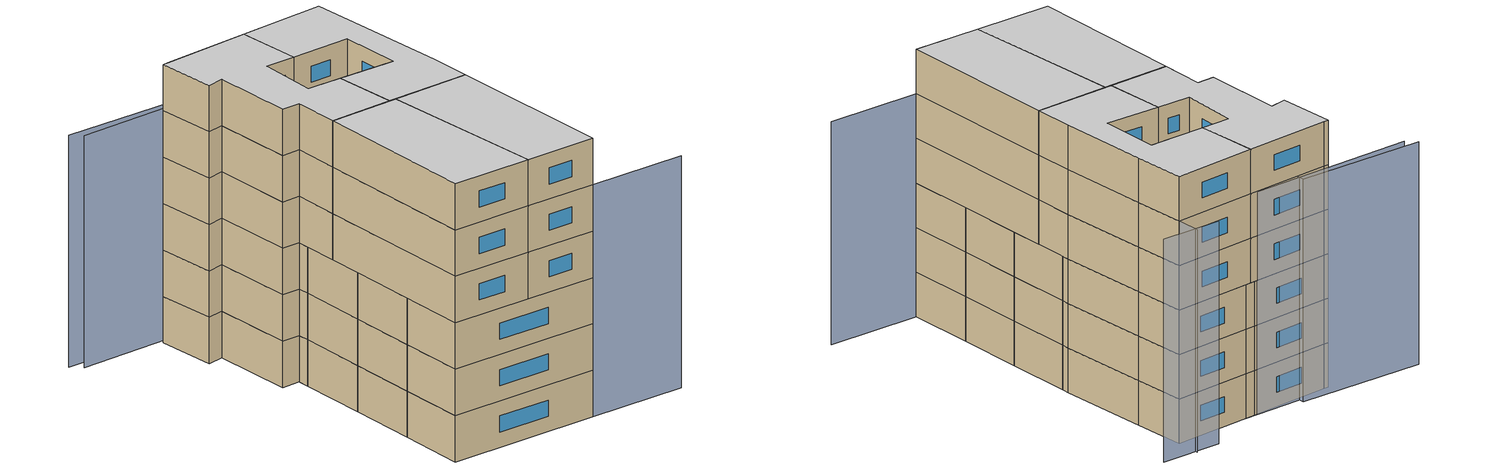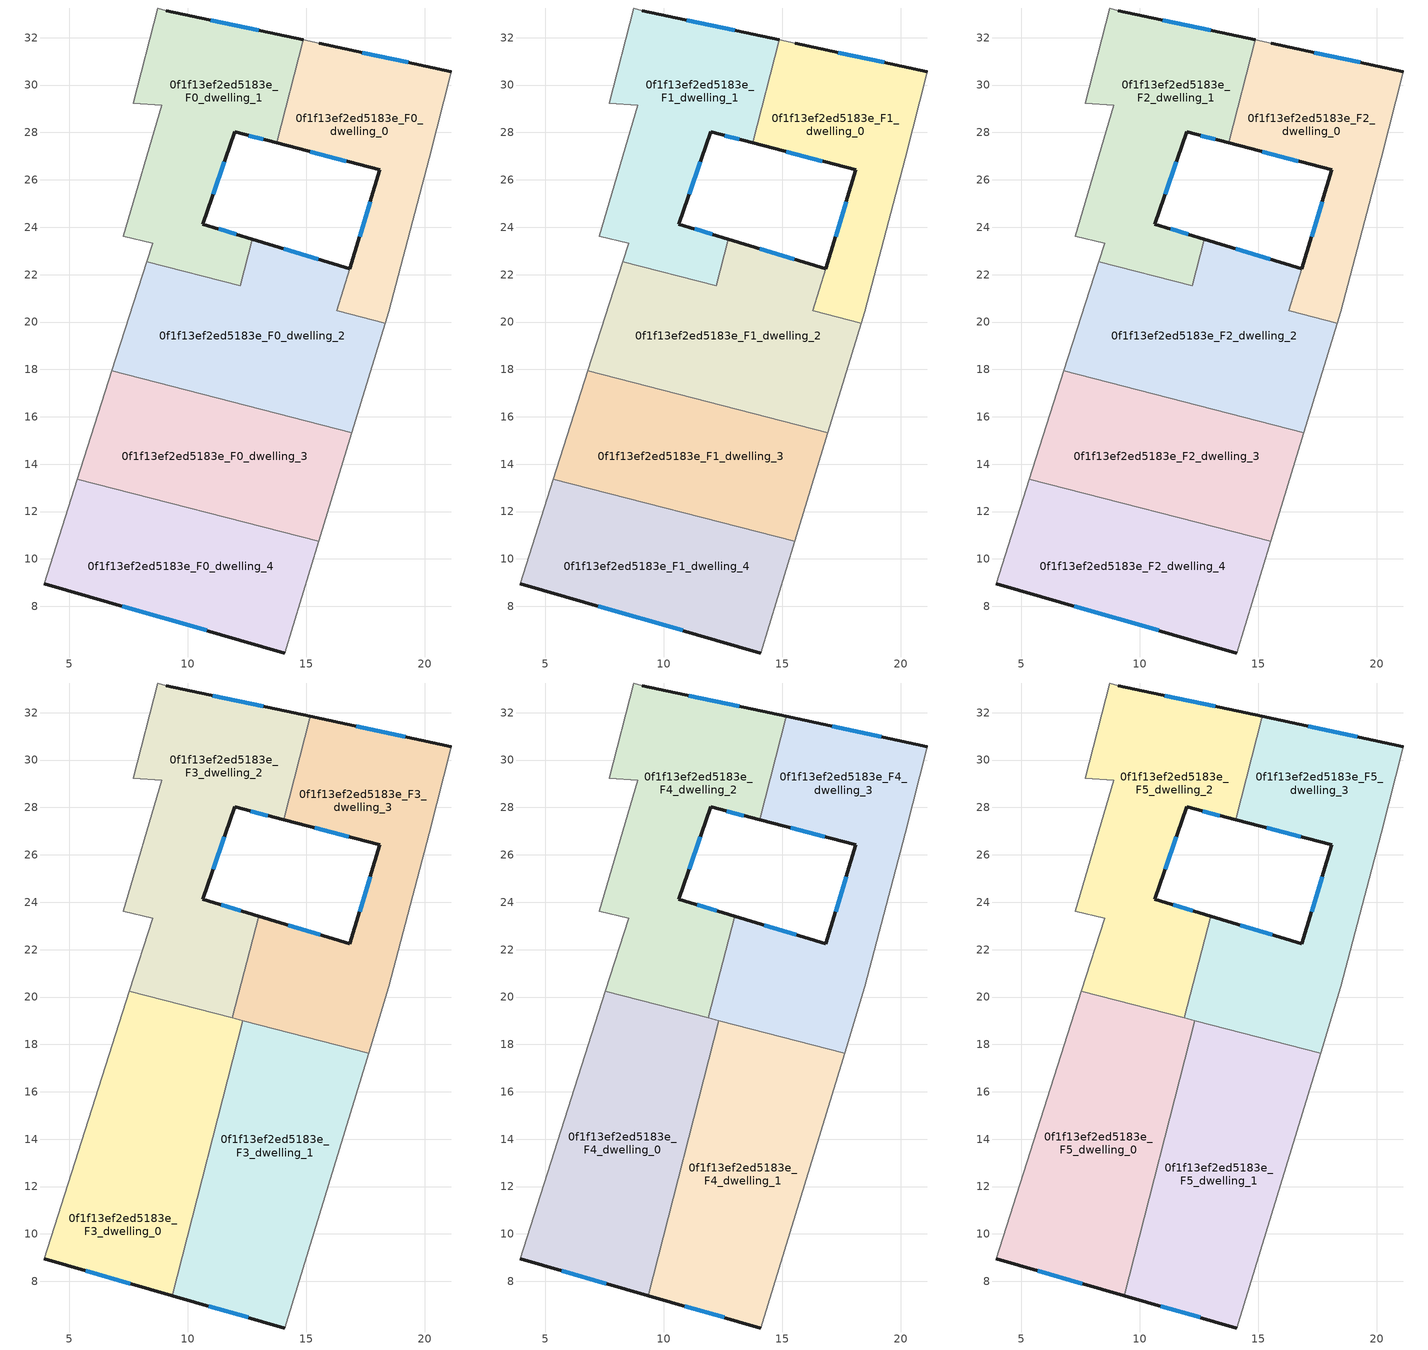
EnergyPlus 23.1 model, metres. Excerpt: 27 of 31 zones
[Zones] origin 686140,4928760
0f1f13ef2ed5183e_F0_dwelling_0
 floor ground (EU_floor_Construction): 21.12,30.56 20.18,26.91 18.48,20.44 18.33,19.95 16.29,20.47 18.1,26.42 13.76,27.56 14.87,31.91 15.55,31.76 z0
 wall outside (EU_wall_Construction): 13.76,27.56 18.1,26.42 16.83,22.25 / 21.12,30.56 15.55,31.76 z0:3
 wall to 0f1f13ef2ed5183e_F0_dwelling_1 (EU_wall_Construction): 14.87,31.91 13.76,27.56 z0:3
 wall adiabatic (EU_wall_Construction): 15.55,31.76 14.87,31.91 / 18.33,19.95 18.48,20.44 20.18,26.91 21.12,30.56 z0:3
 wall to 0f1f13ef2ed5183e_F0_dwelling_2 (EU_wall_Construction): 16.83,22.25 16.29,20.47 18.33,19.95 z0:3
 window (EU_Window_Construction): 15.17,27.19 16.69,26.79 / 19.31,30.95 17.36,31.37 / 17.69,25.06 17.24,23.61 z0.98:2.02
0f1f13ef2ed5183e_F0_dwelling_1
 floor ground (EU_floor_Construction): 14.87,31.91 13.76,27.56 11.98,28.02 10.63,24.13 12.71,23.5 12.2,21.53 8.26,22.54 8.51,23.31 7.27,23.62 8.9,29.14 7.7,29.23 8.72,33.25 9.08,33.14 z0
 wall outside (EU_wall_Construction): 14.87,31.91 9.08,33.14 / 12.71,23.5 10.63,24.13 11.98,28.02 13.76,27.56 z0:3
 wall to 0f1f13ef2ed5183e_F0_dwelling_2 (EU_wall_Construction): 8.26,22.54 12.2,21.53 12.71,23.5 z0:3
 wall adiabatic (EU_wall_Construction): 9.08,33.14 8.72,33.25 7.7,29.23 8.9,29.14 7.27,23.62 8.51,23.31 8.26,22.54 z0:3
 window (EU_Window_Construction): 12.99,32.31 10.96,32.74 / 12.56,27.87 13.18,27.71 / 11.07,25.4 11.54,26.76 / 12.03,23.71 11.31,23.93 z0.98:2.02
0f1f13ef2ed5183e_F0_dwelling_2
 floor ground (EU_floor_Construction): 16.83,22.25 16.29,20.47 18.33,19.95 16.92,15.33 6.8,17.94 8.26,22.54 12.2,21.53 12.71,23.5 z0
 wall outside (EU_wall_Construction): 16.83,22.25 12.71,23.5 z0:3
 wall adiabatic (EU_wall_Construction): 8.26,22.54 6.8,17.94 / 16.92,15.33 18.33,19.95 z0:3
 wall to 0f1f13ef2ed5183e_F0_dwelling_3 (EU_wall_Construction): 6.8,17.94 16.92,15.33 z0:3
 window (EU_Window_Construction): 15.49,22.66 14.05,23.09 z0.98:2.02
0f1f13ef2ed5183e_F0_dwelling_3
 floor ground (EU_floor_Construction): 16.92,15.33 15.52,10.74 5.34,13.36 6.8,17.94 z0
 wall to 0f1f13ef2ed5183e_F0_dwelling_4 (EU_wall_Construction): 5.34,13.36 15.52,10.74 z0:3
 wall adiabatic (EU_wall_Construction): 6.8,17.94 5.34,13.36 / 15.52,10.74 16.92,15.33 z0:3
0f1f13ef2ed5183e_F0_dwelling_4
 floor ground (EU_floor_Construction): 15.52,10.74 14.09,6.03 3.93,8.95 5.34,13.36 z0
 wall outside (EU_wall_Construction): 3.93,8.95 14.09,6.03 z0:3
 wall adiabatic (EU_wall_Construction): 5.34,13.36 3.93,8.95 / 14.09,6.03 15.52,10.74 z0:3
 window (EU_Window_Construction): 7.23,8 10.79,6.98 z0.98:2.02
0f1f13ef2ed5183e_F1_dwelling_0
 floor to 0f1f13ef2ed5183e_F0_dwelling_0 (EU_floor_Construction): 21.12,30.56 20.18,26.91 18.48,20.44 18.33,19.95 16.29,20.47 18.1,26.42 13.76,27.56 14.87,31.91 15.55,31.76 z3
 wall outside (EU_wall_Construction): 13.76,27.56 18.1,26.42 16.83,22.25 / 21.12,30.56 15.55,31.76 z3:6
 wall to 0f1f13ef2ed5183e_F1_dwelling_1 (EU_wall_Construction): 14.87,31.91 13.76,27.56 z3:6
 wall adiabatic (EU_wall_Construction): 15.55,31.76 14.87,31.91 / 18.33,19.95 18.48,20.44 20.18,26.91 21.12,30.56 z3:6
 wall to 0f1f13ef2ed5183e_F1_dwelling_2 (EU_wall_Construction): 16.83,22.25 16.29,20.47 18.33,19.95 z3:6
 window (EU_Window_Construction): 15.17,27.19 16.69,26.79 / 19.31,30.95 17.36,31.37 / 17.69,25.06 17.24,23.61 z3.98:5.02
0f1f13ef2ed5183e_F1_dwelling_1
 floor to 0f1f13ef2ed5183e_F0_dwelling_1 (EU_floor_Construction): 14.87,31.91 13.76,27.56 11.98,28.02 10.63,24.13 12.71,23.5 12.2,21.53 8.26,22.54 8.51,23.31 7.27,23.62 8.9,29.14 7.7,29.23 8.72,33.25 9.08,33.14 z3
 wall outside (EU_wall_Construction): 14.87,31.91 9.08,33.14 / 12.71,23.5 10.63,24.13 11.98,28.02 13.76,27.56 z3:6
 wall to 0f1f13ef2ed5183e_F1_dwelling_2 (EU_wall_Construction): 8.26,22.54 12.2,21.53 12.71,23.5 z3:6
 wall adiabatic (EU_wall_Construction): 9.08,33.14 8.72,33.25 7.7,29.23 8.9,29.14 7.27,23.62 8.51,23.31 8.26,22.54 z3:6
 window (EU_Window_Construction): 12.99,32.31 10.96,32.74 / 12.56,27.87 13.18,27.71 / 11.07,25.4 11.54,26.76 / 12.03,23.71 11.31,23.93 z3.98:5.02
0f1f13ef2ed5183e_F1_dwelling_2
 floor to 0f1f13ef2ed5183e_F0_dwelling_2 (EU_floor_Construction): 16.83,22.25 16.29,20.47 18.33,19.95 16.92,15.33 6.8,17.94 8.26,22.54 12.2,21.53 12.71,23.5 z3
 wall outside (EU_wall_Construction): 16.83,22.25 12.71,23.5 z3:6
 wall adiabatic (EU_wall_Construction): 8.26,22.54 6.8,17.94 / 16.92,15.33 18.33,19.95 z3:6
 wall to 0f1f13ef2ed5183e_F1_dwelling_3 (EU_wall_Construction): 6.8,17.94 16.92,15.33 z3:6
 window (EU_Window_Construction): 15.49,22.66 14.05,23.09 z3.98:5.02
0f1f13ef2ed5183e_F1_dwelling_3
 floor to 0f1f13ef2ed5183e_F0_dwelling_3 (EU_floor_Construction): 16.92,15.33 15.52,10.74 5.34,13.36 6.8,17.94 z3
 wall to 0f1f13ef2ed5183e_F1_dwelling_4 (EU_wall_Construction): 5.34,13.36 15.52,10.74 z3:6
 wall adiabatic (EU_wall_Construction): 6.8,17.94 5.34,13.36 / 15.52,10.74 16.92,15.33 z3:6
0f1f13ef2ed5183e_F1_dwelling_4
 floor to 0f1f13ef2ed5183e_F0_dwelling_4 (EU_floor_Construction): 15.52,10.74 14.09,6.03 3.93,8.95 5.34,13.36 z3
 wall outside (EU_wall_Construction): 3.93,8.95 14.09,6.03 z3:6
 wall adiabatic (EU_wall_Construction): 5.34,13.36 3.93,8.95 / 14.09,6.03 15.52,10.74 z3:6
 window (EU_Window_Construction): 7.23,8 10.79,6.98 z3.98:5.02
0f1f13ef2ed5183e_F2_dwelling_0
 floor to 0f1f13ef2ed5183e_F1_dwelling_0 (EU_floor_Construction): 21.12,30.56 20.18,26.91 18.48,20.44 18.33,19.95 16.29,20.47 18.1,26.42 13.76,27.56 14.87,31.91 15.55,31.76 z6
 wall outside (EU_wall_Construction): 13.76,27.56 18.1,26.42 16.83,22.25 / 21.12,30.56 15.55,31.76 z6:9
 wall to 0f1f13ef2ed5183e_F2_dwelling_1 (EU_wall_Construction): 14.87,31.91 13.76,27.56 z6:9
 wall adiabatic (EU_wall_Construction): 15.55,31.76 14.87,31.91 / 18.33,19.95 18.48,20.44 20.18,26.91 21.12,30.56 z6:9
 wall to 0f1f13ef2ed5183e_F2_dwelling_2 (EU_wall_Construction): 16.83,22.25 16.29,20.47 18.33,19.95 z6:9
 window (EU_Window_Construction): 15.17,27.19 16.69,26.79 / 19.31,30.95 17.36,31.37 / 17.69,25.06 17.24,23.61 z6.98:8.02
0f1f13ef2ed5183e_F2_dwelling_1
 floor to 0f1f13ef2ed5183e_F1_dwelling_1 (EU_floor_Construction): 14.87,31.91 13.76,27.56 11.98,28.02 10.63,24.13 12.71,23.5 12.2,21.53 8.26,22.54 8.51,23.31 7.27,23.62 8.9,29.14 7.7,29.23 8.72,33.25 9.08,33.14 z6
 wall outside (EU_wall_Construction): 14.87,31.91 9.08,33.14 / 12.71,23.5 10.63,24.13 11.98,28.02 13.76,27.56 z6:9
 wall to 0f1f13ef2ed5183e_F2_dwelling_2 (EU_wall_Construction): 8.26,22.54 12.2,21.53 12.71,23.5 z6:9
 wall adiabatic (EU_wall_Construction): 9.08,33.14 8.72,33.25 7.7,29.23 8.9,29.14 7.27,23.62 8.51,23.31 8.26,22.54 z6:9
 window (EU_Window_Construction): 12.99,32.31 10.96,32.74 / 12.56,27.87 13.18,27.71 / 11.07,25.4 11.54,26.76 / 12.03,23.71 11.31,23.93 z6.98:8.02
0f1f13ef2ed5183e_F2_dwelling_2
 floor to 0f1f13ef2ed5183e_F1_dwelling_2 (EU_floor_Construction): 16.83,22.25 16.29,20.47 18.33,19.95 16.92,15.33 6.8,17.94 8.26,22.54 12.2,21.53 12.71,23.5 z6
 wall outside (EU_wall_Construction): 16.83,22.25 12.71,23.5 z6:9
 wall adiabatic (EU_wall_Construction): 8.26,22.54 6.8,17.94 / 16.92,15.33 18.33,19.95 z6:9
 wall to 0f1f13ef2ed5183e_F2_dwelling_3 (EU_wall_Construction): 6.8,17.94 16.92,15.33 z6:9
 window (EU_Window_Construction): 15.49,22.66 14.05,23.09 z6.98:8.02
0f1f13ef2ed5183e_F2_dwelling_3
 floor to 0f1f13ef2ed5183e_F1_dwelling_3 (EU_floor_Construction): 16.92,15.33 15.52,10.74 5.34,13.36 6.8,17.94 z6
 wall to 0f1f13ef2ed5183e_F2_dwelling_4 (EU_wall_Construction): 5.34,13.36 15.52,10.74 z6:9
 wall adiabatic (EU_wall_Construction): 6.8,17.94 5.34,13.36 / 15.52,10.74 16.92,15.33 z6:9
0f1f13ef2ed5183e_F2_dwelling_4
 floor to 0f1f13ef2ed5183e_F1_dwelling_4 (EU_floor_Construction): 15.52,10.74 14.09,6.03 3.93,8.95 5.34,13.36 z6
 wall outside (EU_wall_Construction): 3.93,8.95 14.09,6.03 z6:9
 wall adiabatic (EU_wall_Construction): 5.34,13.36 3.93,8.95 / 14.09,6.03 15.52,10.74 z6:9
 window (EU_Window_Construction): 7.23,8 10.79,6.98 z6.98:8.02
0f1f13ef2ed5183e_F3_dwelling_0
 floor to 0f1f13ef2ed5183e_F2_dwelling_4 (EU_floor_Construction): 10.52,12.03 9.33,7.4 3.93,8.95 5.34,13.36 z9
 floor to 0f1f13ef2ed5183e_F2_dwelling_3 (EU_floor_Construction): 11.72,16.67 10.52,12.03 5.34,13.36 6.8,17.94 z9
 floor to 0f1f13ef2ed5183e_F2_dwelling_2 (EU_floor_Construction): 12.32,19 11.72,16.67 6.8,17.94 7.53,20.24 z9
 wall outside (EU_wall_Construction): 3.93,8.95 9.33,7.4 z9:12
 wall adiabatic (EU_wall_Construction): 7.53,20.24 3.93,8.95 z9:12
 wall to 0f1f13ef2ed5183e_F3_dwelling_1 (EU_wall_Construction): 9.33,7.4 12.32,19 z9:12
 wall to 0f1f13ef2ed5183e_F3_dwelling_2 (EU_wall_Construction): 11.88,19.12 7.53,20.24 z9:12
 wall to 0f1f13ef2ed5183e_F3_dwelling_3 (EU_wall_Construction): 12.32,19 11.88,19.12 z9:12
 window (EU_Window_Construction): 5.69,8.45 7.57,7.9 z9.98:11.02
0f1f13ef2ed5183e_F3_dwelling_1
 floor to 0f1f13ef2ed5183e_F2_dwelling_3 (EU_floor_Construction): 16.92,15.33 15.52,10.74 10.52,12.03 11.72,16.67 z9
 floor to 0f1f13ef2ed5183e_F2_dwelling_4 (EU_floor_Construction): 15.52,10.74 14.09,6.03 9.33,7.4 10.52,12.03 z9
 floor to 0f1f13ef2ed5183e_F2_dwelling_2 (EU_floor_Construction): 17.62,17.64 16.92,15.33 11.72,16.67 12.32,19 z9
 wall outside (EU_wall_Construction): 9.33,7.4 14.09,6.03 z9:12
 wall adiabatic (EU_wall_Construction): 14.09,6.03 17.62,17.64 z9:12
 wall to 0f1f13ef2ed5183e_F3_dwelling_3 (EU_wall_Construction): 17.62,17.64 12.32,19 z9:12
 window (EU_Window_Construction): 10.88,6.96 12.54,6.48 z9.98:11.02
0f1f13ef2ed5183e_F3_dwelling_2
 floor to 0f1f13ef2ed5183e_F2_dwelling_1 (EU_floor_Construction): 14.87,31.91 13.76,27.56 11.98,28.02 10.63,24.13 12.71,23.5 12.2,21.53 8.26,22.54 8.51,23.31 7.27,23.62 8.9,29.14 7.7,29.23 8.72,33.25 9.08,33.14 z9
 floor to 0f1f13ef2ed5183e_F2_dwelling_0 (EU_floor_Construction): 15.16,31.84 14.04,27.48 13.76,27.56 14.87,31.91 z9
 floor to 0f1f13ef2ed5183e_F2_dwelling_2 (EU_floor_Construction): 12.99,23.42 11.88,19.12 7.53,20.24 8.26,22.54 12.2,21.53 12.71,23.5 z9
 wall outside (EU_wall_Construction): 15.16,31.84 9.08,33.14 / 12.99,23.42 10.63,24.13 11.98,28.02 14.04,27.48 z9:12
 wall adiabatic (EU_wall_Construction): 9.08,33.14 8.72,33.25 7.7,29.23 8.9,29.14 7.27,23.62 8.51,23.31 7.53,20.24 z9:12
 wall to 0f1f13ef2ed5183e_F3_dwelling_3 (EU_wall_Construction): 14.04,27.48 15.16,31.84 / 11.88,19.12 12.99,23.42 z9:12
 window (EU_Window_Construction): 13.18,32.27 11.06,32.72 / 12.65,27.85 13.37,27.66 / 11.07,25.4 11.54,26.76 / 12.22,23.65 11.4,23.9 z9.98:11.02
0f1f13ef2ed5183e_F3_dwelling_3
 floor to 0f1f13ef2ed5183e_F2_dwelling_0 (EU_floor_Construction): 21.12,30.56 20.18,26.91 18.48,20.44 18.33,19.95 16.29,20.47 18.1,26.42 14.04,27.48 15.16,31.84 15.37,31.8 z9
 floor to 0f1f13ef2ed5183e_F2_dwelling_2 (EU_floor_Construction): 16.83,22.25 16.29,20.47 18.33,19.95 17.62,17.64 11.88,19.12 12.99,23.42 z9
 wall outside (EU_wall_Construction): 14.04,27.48 18.1,26.42 16.83,22.25 12.99,23.42 / 21.12,30.56 15.16,31.84 z9:12
 wall adiabatic (EU_wall_Construction): 17.62,17.64 18.48,20.44 20.18,26.91 21.12,30.56 z9:12
 window (EU_Window_Construction): 15.58,22.63 14.24,23.04 / 17.69,25.06 17.24,23.61 / 15.36,27.14 16.78,26.77 / 19.18,30.98 17.1,31.43 z9.98:11.02
0f1f13ef2ed5183e_F4_dwelling_0
 floor to 0f1f13ef2ed5183e_F3_dwelling_0 (EU_floor_Construction): 12.32,19 9.33,7.4 3.93,8.95 7.53,20.24 z12
 wall outside (EU_wall_Construction): 3.93,8.95 9.33,7.4 z12:15
 wall adiabatic (EU_wall_Construction): 7.53,20.24 3.93,8.95 z12:15
 wall to 0f1f13ef2ed5183e_F4_dwelling_1 (EU_wall_Construction): 9.33,7.4 12.32,19 z12:15
 wall to 0f1f13ef2ed5183e_F4_dwelling_2 (EU_wall_Construction): 11.88,19.12 7.53,20.24 z12:15
 wall to 0f1f13ef2ed5183e_F4_dwelling_3 (EU_wall_Construction): 12.32,19 11.88,19.12 z12:15
 window (EU_Window_Construction): 5.69,8.45 7.57,7.9 z12.98:14.02
0f1f13ef2ed5183e_F4_dwelling_1
 floor to 0f1f13ef2ed5183e_F3_dwelling_1 (EU_floor_Construction): 17.62,17.64 14.09,6.03 9.33,7.4 12.32,19 z12
 wall outside (EU_wall_Construction): 9.33,7.4 14.09,6.03 z12:15
 wall adiabatic (EU_wall_Construction): 14.09,6.03 17.62,17.64 z12:15
 wall to 0f1f13ef2ed5183e_F4_dwelling_3 (EU_wall_Construction): 17.62,17.64 12.32,19 z12:15
 window (EU_Window_Construction): 10.88,6.96 12.54,6.48 z12.98:14.02
0f1f13ef2ed5183e_F4_dwelling_2
 floor to 0f1f13ef2ed5183e_F3_dwelling_2 (EU_floor_Construction): 15.16,31.84 14.04,27.48 11.98,28.02 10.63,24.13 12.99,23.42 11.88,19.12 7.53,20.24 8.51,23.31 7.27,23.62 8.9,29.14 7.7,29.23 8.72,33.25 9.08,33.14 z12
 wall outside (EU_wall_Construction): 15.16,31.84 9.08,33.14 / 12.99,23.42 10.63,24.13 11.98,28.02 14.04,27.48 z12:15
 wall adiabatic (EU_wall_Construction): 9.08,33.14 8.72,33.25 7.7,29.23 8.9,29.14 7.27,23.62 8.51,23.31 7.53,20.24 z12:15
 wall to 0f1f13ef2ed5183e_F4_dwelling_3 (EU_wall_Construction): 14.04,27.48 15.16,31.84 / 11.88,19.12 12.99,23.42 z12:15
 window (EU_Window_Construction): 13.18,32.27 11.06,32.72 / 12.65,27.85 13.37,27.66 / 11.07,25.4 11.54,26.76 / 12.22,23.65 11.4,23.9 z12.98:14.02
0f1f13ef2ed5183e_F4_dwelling_3
 floor to 0f1f13ef2ed5183e_F3_dwelling_3 (EU_floor_Construction): 21.12,30.56 20.18,26.91 18.48,20.44 17.62,17.64 11.88,19.12 12.99,23.42 16.83,22.25 18.1,26.42 14.04,27.48 15.16,31.84 z12
 wall outside (EU_wall_Construction): 14.04,27.48 18.1,26.42 16.83,22.25 12.99,23.42 / 21.12,30.56 15.16,31.84 z12:15
 wall adiabatic (EU_wall_Construction): 17.62,17.64 18.48,20.44 20.18,26.91 21.12,30.56 z12:15
 window (EU_Window_Construction): 15.58,22.63 14.24,23.04 / 17.69,25.06 17.24,23.61 / 15.36,27.14 16.78,26.77 / 19.18,30.98 17.1,31.43 z12.98:14.02
0f1f13ef2ed5183e_F5_dwelling_0
 floor to 0f1f13ef2ed5183e_F4_dwelling_0 (EU_floor_Construction): 12.32,19 9.33,7.4 3.93,8.95 7.53,20.24 z15
 wall outside (EU_wall_Construction): 3.93,8.95 9.33,7.4 z15:18
 wall adiabatic (EU_wall_Construction): 7.53,20.24 3.93,8.95 z15:18
 wall to 0f1f13ef2ed5183e_F5_dwelling_1 (EU_wall_Construction): 9.33,7.4 12.32,19 z15:18
 wall to 0f1f13ef2ed5183e_F5_dwelling_2 (EU_wall_Construction): 11.88,19.12 7.53,20.24 z15:18
 wall to 0f1f13ef2ed5183e_F5_dwelling_3 (EU_wall_Construction): 12.32,19 11.88,19.12 z15:18
 window (EU_Window_Construction): 5.69,8.45 7.57,7.9 z15.98:17.02
 ceiling to 0f1f13ef2ed5183e_F6_dwelling_0 (EU_floor_Construction): 9.33,7.4 12.32,19 7.53,20.24 3.93,8.95 z18
0f1f13ef2ed5183e_F5_dwelling_1
 floor to 0f1f13ef2ed5183e_F4_dwelling_1 (EU_floor_Construction): 17.62,17.64 14.09,6.03 9.33,7.4 12.32,19 z15
 wall outside (EU_wall_Construction): 9.33,7.4 14.09,6.03 z15:18
 wall adiabatic (EU_wall_Construction): 14.09,6.03 17.62,17.64 z15:18
 wall to 0f1f13ef2ed5183e_F5_dwelling_3 (EU_wall_Construction): 17.62,17.64 12.32,19 z15:18
 window (EU_Window_Construction): 10.88,6.96 12.54,6.48 z15.98:17.02
 ceiling to 0f1f13ef2ed5183e_F6_dwelling_1 (EU_floor_Construction): 14.09,6.03 17.62,17.64 12.32,19 9.33,7.4 z18
0f1f13ef2ed5183e_F5_dwelling_2
 floor to 0f1f13ef2ed5183e_F4_dwelling_2 (EU_floor_Construction): 15.16,31.84 14.04,27.48 11.98,28.02 10.63,24.13 12.99,23.42 11.88,19.12 7.53,20.24 8.51,23.31 7.27,23.62 8.9,29.14 7.7,29.23 8.72,33.25 9.08,33.14 z15
 wall outside (EU_wall_Construction): 15.16,31.84 9.08,33.14 / 12.99,23.42 10.63,24.13 11.98,28.02 14.04,27.48 z15:18
 wall adiabatic (EU_wall_Construction): 9.08,33.14 8.72,33.25 7.7,29.23 8.9,29.14 7.27,23.62 8.51,23.31 7.53,20.24 z15:18
 wall to 0f1f13ef2ed5183e_F5_dwelling_3 (EU_wall_Construction): 14.04,27.48 15.16,31.84 / 11.88,19.12 12.99,23.42 z15:18
 window (EU_Window_Construction): 13.18,32.27 11.06,32.72 / 12.65,27.85 13.37,27.66 / 11.07,25.4 11.54,26.76 / 12.22,23.65 11.4,23.9 z15.98:17.02
 ceiling to 0f1f13ef2ed5183e_F6_dwelling_2 (EU_floor_Construction): 11.88,19.12 12.99,23.42 10.63,24.13 11.98,28.02 14.04,27.48 15.16,31.84 9.08,33.14 8.72,33.25 7.7,29.23 8.9,29.14 7.27,23.62 8.51,23.31 7.53,20.24 z18
0f1f13ef2ed5183e_F5_dwelling_3
 floor to 0f1f13ef2ed5183e_F4_dwelling_3 (EU_floor_Construction): 21.12,30.56 20.18,26.91 18.48,20.44 17.62,17.64 11.88,19.12 12.99,23.42 16.83,22.25 18.1,26.42 14.04,27.48 15.16,31.84 z15
 wall outside (EU_wall_Construction): 14.04,27.48 18.1,26.42 16.83,22.25 12.99,23.42 / 21.12,30.56 15.16,31.84 z15:18
 wall adiabatic (EU_wall_Construction): 17.62,17.64 18.48,20.44 20.18,26.91 21.12,30.56 z15:18
 window (EU_Window_Construction): 15.58,22.63 14.24,23.04 / 17.69,25.06 17.24,23.61 / 15.36,27.14 16.78,26.77 / 19.18,30.98 17.1,31.43 z15.98:17.02
 ceiling to 0f1f13ef2ed5183e_F6_dwelling_3 (EU_floor_Construction): 17.62,17.64 18.48,20.44 20.18,26.91 21.12,30.56 15.16,31.84 14.04,27.48 18.1,26.42 16.83,22.25 12.99,23.42 11.88,19.12 z18
shading: 20.63,4.16 14.09,6.03 / 14.09,6.03 21.61,32.26 / 2.6,35.83 11.44,33.22 / 11.44,33.22 4.24,8.86 / 24,31.4 19.76,32.59 / 19.86,30.63 3.06,35.04 z0:15
[Building]
EU S2 Campaign: North Axis=0; Terrain=City; Solar Distribution=FullExterior
[Site:Location]
Bologna: Latitude=44.5; Longitude=11.25; Time Zone=1; Elevation=37
[SizingPeriod:WeatherFileDays]
AnnualSizingPeriod: Begin Month=1; Begin Day of Month=1; End Month=12; End Day of Month=31; Day of Week for Start Day=Monday; Use Weather File Daylight Saving Period=No; Use Weather File Rain and Snow Indicators=No
[MATERIAL]
EU_InternalMass_Material: Roughness=MediumRough; Thickness=0.1; Conductivity=1; Density=1800; Specific Heat=900; Thermal Absorptance=0.9; Solar Absorptance=0.7; Visible Absorptance=0.7
[MATERIAL:NOMASS] Roughness=MediumRough; Thermal Absorptance=0.9; Solar Absorptance=0.7; Visible Absorptance=0.7
Name | Thermal Resistance
EU_wall_NoMass | 0.905828
EU_floor_NoMass | 0.67114
[WINDOWMATERIAL:SIMPLEGLAZINGSYSTEM]
EU_Window_SimpleGlazing: UFactor=4.52486; Solar Heat Gain Coefficient=0.85; Visible Transmittance=0.85
[CONSTRUCTION]
EU_wall_Construction: EU_wall_NoMass
EU_floor_Construction: EU_floor_NoMass
EU_Window_Construction: EU_Window_SimpleGlazing
EU_InternalMass_Construction: EU_InternalMass_Material
[ZONE] Type=1; Multiplier=1; Ceiling Height=autocalculate; Floor Area=autocalculate; Part of Total Floor Area=Yes
Name | Volume
0f1f13ef2ed5183e_F0_dwelling_0; 0f1f13ef2ed5183e_F1_dwelling_0; 0f1f13ef2ed5183e_F2_dwelling_0 | 125.979
0f1f13ef2ed5183e_F3_dwelling_0; 0f1f13ef2ed5183e_F4_dwelling_0; 0f1f13ef2ed5183e_F5_dwelling_0; 0f1f13ef2ed5183e_F3_dwelling_1; 0f1f13ef2ed5183e_F4_dwelling_1; 0f1f13ef2ed5183e_F5_dwelling_1 | 188.635
0f1f13ef2ed5183e_F0_dwelling_1; 0f1f13ef2ed5183e_F1_dwelling_1; 0f1f13ef2ed5183e_F2_dwelling_1 | 150.904
0f1f13ef2ed5183e_F0_dwelling_2; 0f1f13ef2ed5183e_F1_dwelling_2; 0f1f13ef2ed5183e_F2_dwelling_2 | 175.799
0f1f13ef2ed5183e_F3_dwelling_2; 0f1f13ef2ed5183e_F4_dwelling_2; 0f1f13ef2ed5183e_F5_dwelling_2 | 188.653
0f1f13ef2ed5183e_F0_dwelling_3; 0f1f13ef2ed5183e_F1_dwelling_3; 0f1f13ef2ed5183e_F2_dwelling_3 | 150.921
0f1f13ef2ed5183e_F3_dwelling_3; 0f1f13ef2ed5183e_F4_dwelling_3; 0f1f13ef2ed5183e_F5_dwelling_3 | 188.624
0f1f13ef2ed5183e_F0_dwelling_4; 0f1f13ef2ed5183e_F1_dwelling_4; 0f1f13ef2ed5183e_F2_dwelling_4 | 150.91
[INTERNALMASS] Construction=EU_InternalMass_Construction
Name | Zone or ZoneList | Surface Area
0f1f13ef2ed5183e_F0_dwelling_0_EU_InternalMass | 0f1f13ef2ed5183e_F0_dwelling_0 | 42.0096
0f1f13ef2ed5183e_F0_dwelling_1_EU_InternalMass | 0f1f13ef2ed5183e_F0_dwelling_1 | 50.3029
0f1f13ef2ed5183e_F0_dwelling_2_EU_InternalMass | 0f1f13ef2ed5183e_F0_dwelling_2 | 58.5997
0f1f13ef2ed5183e_F0_dwelling_3_EU_InternalMass | 0f1f13ef2ed5183e_F0_dwelling_3 | 50.3069
0f1f13ef2ed5183e_F0_dwelling_4_EU_InternalMass | 0f1f13ef2ed5183e_F0_dwelling_4 | 50.3035
0f1f13ef2ed5183e_F1_dwelling_0_EU_InternalMass | 0f1f13ef2ed5183e_F1_dwelling_0 | 42.0096
0f1f13ef2ed5183e_F1_dwelling_1_EU_InternalMass | 0f1f13ef2ed5183e_F1_dwelling_1 | 50.3029
0f1f13ef2ed5183e_F1_dwelling_2_EU_InternalMass | 0f1f13ef2ed5183e_F1_dwelling_2 | 58.5997
0f1f13ef2ed5183e_F1_dwelling_3_EU_InternalMass | 0f1f13ef2ed5183e_F1_dwelling_3 | 50.3069
0f1f13ef2ed5183e_F1_dwelling_4_EU_InternalMass | 0f1f13ef2ed5183e_F1_dwelling_4 | 50.3035
0f1f13ef2ed5183e_F2_dwelling_0_EU_InternalMass | 0f1f13ef2ed5183e_F2_dwelling_0 | 42.0096
0f1f13ef2ed5183e_F2_dwelling_1_EU_InternalMass | 0f1f13ef2ed5183e_F2_dwelling_1 | 50.3029
0f1f13ef2ed5183e_F2_dwelling_2_EU_InternalMass | 0f1f13ef2ed5183e_F2_dwelling_2 | 58.5997
0f1f13ef2ed5183e_F2_dwelling_3_EU_InternalMass | 0f1f13ef2ed5183e_F2_dwelling_3 | 50.3069
0f1f13ef2ed5183e_F2_dwelling_4_EU_InternalMass | 0f1f13ef2ed5183e_F2_dwelling_4 | 50.3035
0f1f13ef2ed5183e_F3_dwelling_0_EU_InternalMass | 0f1f13ef2ed5183e_F3_dwelling_0 | 62.8787
0f1f13ef2ed5183e_F3_dwelling_1_EU_InternalMass | 0f1f13ef2ed5183e_F3_dwelling_1 | 62.8779
0f1f13ef2ed5183e_F3_dwelling_2_EU_InternalMass | 0f1f13ef2ed5183e_F3_dwelling_2 | 62.8847
0f1f13ef2ed5183e_F3_dwelling_3_EU_InternalMass | 0f1f13ef2ed5183e_F3_dwelling_3 | 62.876
0f1f13ef2ed5183e_F4_dwelling_0_EU_InternalMass | 0f1f13ef2ed5183e_F4_dwelling_0 | 62.8787
0f1f13ef2ed5183e_F4_dwelling_1_EU_InternalMass | 0f1f13ef2ed5183e_F4_dwelling_1 | 62.8779
0f1f13ef2ed5183e_F4_dwelling_2_EU_InternalMass | 0f1f13ef2ed5183e_F4_dwelling_2 | 62.8847
0f1f13ef2ed5183e_F4_dwelling_3_EU_InternalMass | 0f1f13ef2ed5183e_F4_dwelling_3 | 62.876
0f1f13ef2ed5183e_F5_dwelling_0_EU_InternalMass | 0f1f13ef2ed5183e_F5_dwelling_0 | 62.8787
0f1f13ef2ed5183e_F5_dwelling_1_EU_InternalMass | 0f1f13ef2ed5183e_F5_dwelling_1 | 62.8779
0f1f13ef2ed5183e_F5_dwelling_2_EU_InternalMass | 0f1f13ef2ed5183e_F5_dwelling_2 | 62.8847
0f1f13ef2ed5183e_F5_dwelling_3_EU_InternalMass | 0f1f13ef2ed5183e_F5_dwelling_3 | 62.876
[OTHEREQUIPMENT] Fuel Type=Electricity; Design Level Calculation Method=Watts/Area; Power per Zone Floor Area=1; Fraction Latent=0; Fraction Radiant=0; Fraction Lost=0; Carbon Dioxide Generation Rate=0; EndUse Subcategory=EU_Step8_InternalGains
Name | Zone or ZoneList or Space or SpaceList | Schedule
EU_Step8_InternalGain_0f1f13ef2ed5183e_F0_dwelling_0_f000 | 0f1f13ef2ed5183e_F0_dwelling_0 | EU_Step8_GainSchedule_0f1f13ef2ed5183e_F0_dwelling_0_f000
EU_Step8_InternalGain_0f1f13ef2ed5183e_F0_dwelling_1_f000 | 0f1f13ef2ed5183e_F0_dwelling_1 | EU_Step8_GainSchedule_0f1f13ef2ed5183e_F0_dwelling_1_f000
EU_Step8_InternalGain_0f1f13ef2ed5183e_F0_dwelling_2_f000 | 0f1f13ef2ed5183e_F0_dwelling_2 | EU_Step8_GainSchedule_0f1f13ef2ed5183e_F0_dwelling_2_f000
EU_Step8_InternalGain_0f1f13ef2ed5183e_F0_dwelling_3_f000 | 0f1f13ef2ed5183e_F0_dwelling_3 | EU_Step8_GainSchedule_0f1f13ef2ed5183e_F0_dwelling_3_f000
EU_Step8_InternalGain_0f1f13ef2ed5183e_F0_dwelling_4_f000 | 0f1f13ef2ed5183e_F0_dwelling_4 | EU_Step8_GainSchedule_0f1f13ef2ed5183e_F0_dwelling_4_f000
EU_Step8_InternalGain_0f1f13ef2ed5183e_F1_dwelling_0_f000 | 0f1f13ef2ed5183e_F1_dwelling_0 | EU_Step8_GainSchedule_0f1f13ef2ed5183e_F1_dwelling_0_f000
EU_Step8_InternalGain_0f1f13ef2ed5183e_F1_dwelling_1_f000 | 0f1f13ef2ed5183e_F1_dwelling_1 | EU_Step8_GainSchedule_0f1f13ef2ed5183e_F1_dwelling_1_f000
EU_Step8_InternalGain_0f1f13ef2ed5183e_F1_dwelling_2_f000 | 0f1f13ef2ed5183e_F1_dwelling_2 | EU_Step8_GainSchedule_0f1f13ef2ed5183e_F1_dwelling_2_f000
EU_Step8_InternalGain_0f1f13ef2ed5183e_F1_dwelling_3_f000 | 0f1f13ef2ed5183e_F1_dwelling_3 | EU_Step8_GainSchedule_0f1f13ef2ed5183e_F1_dwelling_3_f000
EU_Step8_InternalGain_0f1f13ef2ed5183e_F1_dwelling_4_f000 | 0f1f13ef2ed5183e_F1_dwelling_4 | EU_Step8_GainSchedule_0f1f13ef2ed5183e_F1_dwelling_4_f000
EU_Step8_InternalGain_0f1f13ef2ed5183e_F2_dwelling_0_f000 | 0f1f13ef2ed5183e_F2_dwelling_0 | EU_Step8_GainSchedule_0f1f13ef2ed5183e_F2_dwelling_0_f000
EU_Step8_InternalGain_0f1f13ef2ed5183e_F2_dwelling_1_f000 | 0f1f13ef2ed5183e_F2_dwelling_1 | EU_Step8_GainSchedule_0f1f13ef2ed5183e_F2_dwelling_1_f000
EU_Step8_InternalGain_0f1f13ef2ed5183e_F2_dwelling_2_f000 | 0f1f13ef2ed5183e_F2_dwelling_2 | EU_Step8_GainSchedule_0f1f13ef2ed5183e_F2_dwelling_2_f000
EU_Step8_InternalGain_0f1f13ef2ed5183e_F2_dwelling_3_f000 | 0f1f13ef2ed5183e_F2_dwelling_3 | EU_Step8_GainSchedule_0f1f13ef2ed5183e_F2_dwelling_3_f000
EU_Step8_InternalGain_0f1f13ef2ed5183e_F2_dwelling_4_f000 | 0f1f13ef2ed5183e_F2_dwelling_4 | EU_Step8_GainSchedule_0f1f13ef2ed5183e_F2_dwelling_4_f000
EU_Step8_InternalGain_0f1f13ef2ed5183e_F3_dwelling_0_f000 | 0f1f13ef2ed5183e_F3_dwelling_0 | EU_Step8_GainSchedule_0f1f13ef2ed5183e_F3_dwelling_0_f000
EU_Step8_InternalGain_0f1f13ef2ed5183e_F3_dwelling_1_f000 | 0f1f13ef2ed5183e_F3_dwelling_1 | EU_Step8_GainSchedule_0f1f13ef2ed5183e_F3_dwelling_1_f000
EU_Step8_InternalGain_0f1f13ef2ed5183e_F3_dwelling_2_f000 | 0f1f13ef2ed5183e_F3_dwelling_2 | EU_Step8_GainSchedule_0f1f13ef2ed5183e_F3_dwelling_2_f000
EU_Step8_InternalGain_0f1f13ef2ed5183e_F3_dwelling_3_f000 | 0f1f13ef2ed5183e_F3_dwelling_3 | EU_Step8_GainSchedule_0f1f13ef2ed5183e_F3_dwelling_3_f000
EU_Step8_InternalGain_0f1f13ef2ed5183e_F4_dwelling_0_f000 | 0f1f13ef2ed5183e_F4_dwelling_0 | EU_Step8_GainSchedule_0f1f13ef2ed5183e_F4_dwelling_0_f000
EU_Step8_InternalGain_0f1f13ef2ed5183e_F4_dwelling_1_f000 | 0f1f13ef2ed5183e_F4_dwelling_1 | EU_Step8_GainSchedule_0f1f13ef2ed5183e_F4_dwelling_1_f000
EU_Step8_InternalGain_0f1f13ef2ed5183e_F4_dwelling_2_f000 | 0f1f13ef2ed5183e_F4_dwelling_2 | EU_Step8_GainSchedule_0f1f13ef2ed5183e_F4_dwelling_2_f000
EU_Step8_InternalGain_0f1f13ef2ed5183e_F4_dwelling_3_f000 | 0f1f13ef2ed5183e_F4_dwelling_3 | EU_Step8_GainSchedule_0f1f13ef2ed5183e_F4_dwelling_3_f000
EU_Step8_InternalGain_0f1f13ef2ed5183e_F5_dwelling_0_f000 | 0f1f13ef2ed5183e_F5_dwelling_0 | EU_Step8_GainSchedule_0f1f13ef2ed5183e_F5_dwelling_0_f000
EU_Step8_InternalGain_0f1f13ef2ed5183e_F5_dwelling_1_f000 | 0f1f13ef2ed5183e_F5_dwelling_1 | EU_Step8_GainSchedule_0f1f13ef2ed5183e_F5_dwelling_1_f000
EU_Step8_InternalGain_0f1f13ef2ed5183e_F5_dwelling_2_f000 | 0f1f13ef2ed5183e_F5_dwelling_2 | EU_Step8_GainSchedule_0f1f13ef2ed5183e_F5_dwelling_2_f000
EU_Step8_InternalGain_0f1f13ef2ed5183e_F5_dwelling_3_f000 | 0f1f13ef2ed5183e_F5_dwelling_3 | EU_Step8_GainSchedule_0f1f13ef2ed5183e_F5_dwelling_3_f000
[ZONEVENTILATION:DESIGNFLOWRATE] Schedule=EU_AlwaysOn; Design Flow Rate Calculation Method=AirChanges/Hour; Air Changes per Hour=0.73129; Ventilation Type=Natural; Fan Pressure Rise=0; Fan Total Efficiency=1; Constant Term Coefficient=1; Temperature Term Coefficient=0; Velocity Term Coefficient=0; Velocity Squared Term Coefficient=0; Minimum Indoor Temperature=-100; Maximum Indoor Temperature=100; Delta Temperature=-100; Minimum Outdoor Temperature=-100; Maximum Outdoor Temperature=100; Maximum Wind Speed=40
Name | Zone or ZoneList or Space or SpaceList
EU_ConstantAir_0f1f13ef2ed5183e_F0_dwelling_0 | 0f1f13ef2ed5183e_F0_dwelling_0
EU_ConstantAir_0f1f13ef2ed5183e_F0_dwelling_1 | 0f1f13ef2ed5183e_F0_dwelling_1
EU_ConstantAir_0f1f13ef2ed5183e_F0_dwelling_2 | 0f1f13ef2ed5183e_F0_dwelling_2
EU_ConstantAir_0f1f13ef2ed5183e_F0_dwelling_3 | 0f1f13ef2ed5183e_F0_dwelling_3
EU_ConstantAir_0f1f13ef2ed5183e_F0_dwelling_4 | 0f1f13ef2ed5183e_F0_dwelling_4
EU_ConstantAir_0f1f13ef2ed5183e_F1_dwelling_0 | 0f1f13ef2ed5183e_F1_dwelling_0
EU_ConstantAir_0f1f13ef2ed5183e_F1_dwelling_1 | 0f1f13ef2ed5183e_F1_dwelling_1
EU_ConstantAir_0f1f13ef2ed5183e_F1_dwelling_2 | 0f1f13ef2ed5183e_F1_dwelling_2
EU_ConstantAir_0f1f13ef2ed5183e_F1_dwelling_3 | 0f1f13ef2ed5183e_F1_dwelling_3
EU_ConstantAir_0f1f13ef2ed5183e_F1_dwelling_4 | 0f1f13ef2ed5183e_F1_dwelling_4
EU_ConstantAir_0f1f13ef2ed5183e_F2_dwelling_0 | 0f1f13ef2ed5183e_F2_dwelling_0
EU_ConstantAir_0f1f13ef2ed5183e_F2_dwelling_1 | 0f1f13ef2ed5183e_F2_dwelling_1
EU_ConstantAir_0f1f13ef2ed5183e_F2_dwelling_2 | 0f1f13ef2ed5183e_F2_dwelling_2
EU_ConstantAir_0f1f13ef2ed5183e_F2_dwelling_3 | 0f1f13ef2ed5183e_F2_dwelling_3
EU_ConstantAir_0f1f13ef2ed5183e_F2_dwelling_4 | 0f1f13ef2ed5183e_F2_dwelling_4
EU_ConstantAir_0f1f13ef2ed5183e_F3_dwelling_0 | 0f1f13ef2ed5183e_F3_dwelling_0
EU_ConstantAir_0f1f13ef2ed5183e_F3_dwelling_1 | 0f1f13ef2ed5183e_F3_dwelling_1
EU_ConstantAir_0f1f13ef2ed5183e_F3_dwelling_2 | 0f1f13ef2ed5183e_F3_dwelling_2
EU_ConstantAir_0f1f13ef2ed5183e_F3_dwelling_3 | 0f1f13ef2ed5183e_F3_dwelling_3
EU_ConstantAir_0f1f13ef2ed5183e_F4_dwelling_0 | 0f1f13ef2ed5183e_F4_dwelling_0
EU_ConstantAir_0f1f13ef2ed5183e_F4_dwelling_1 | 0f1f13ef2ed5183e_F4_dwelling_1
EU_ConstantAir_0f1f13ef2ed5183e_F4_dwelling_2 | 0f1f13ef2ed5183e_F4_dwelling_2
EU_ConstantAir_0f1f13ef2ed5183e_F4_dwelling_3 | 0f1f13ef2ed5183e_F4_dwelling_3
EU_ConstantAir_0f1f13ef2ed5183e_F5_dwelling_0 | 0f1f13ef2ed5183e_F5_dwelling_0
EU_ConstantAir_0f1f13ef2ed5183e_F5_dwelling_1 | 0f1f13ef2ed5183e_F5_dwelling_1
EU_ConstantAir_0f1f13ef2ed5183e_F5_dwelling_2 | 0f1f13ef2ed5183e_F5_dwelling_2
EU_ConstantAir_0f1f13ef2ed5183e_F5_dwelling_3 | 0f1f13ef2ed5183e_F5_dwelling_3
[HVACTEMPLATE:THERMOSTAT] Constant Heating Setpoint=20; Constant Cooling Setpoint=50
EU_HeatOnly_0f1f13ef2ed5183e_F0_dwelling_0; EU_HeatOnly_0f1f13ef2ed5183e_F0_dwelling_1; EU_HeatOnly_0f1f13ef2ed5183e_F0_dwelling_2; EU_HeatOnly_0f1f13ef2ed5183e_F0_dwelling_3; EU_HeatOnly_0f1f13ef2ed5183e_F0_dwelling_4; EU_HeatOnly_0f1f13ef2ed5183e_F1_dwelling_0; EU_HeatOnly_0f1f13ef2ed5183e_F1_dwelling_1; EU_HeatOnly_0f1f13ef2ed5183e_F1_dwelling_2; EU_HeatOnly_0f1f13ef2ed5183e_F1_dwelling_3; EU_HeatOnly_0f1f13ef2ed5183e_F1_dwelling_4; EU_HeatOnly_0f1f13ef2ed5183e_F2_dwelling_0; EU_HeatOnly_0f1f13ef2ed5183e_F2_dwelling_1; EU_HeatOnly_0f1f13ef2ed5183e_F2_dwelling_2; EU_HeatOnly_0f1f13ef2ed5183e_F2_dwelling_3; EU_HeatOnly_0f1f13ef2ed5183e_F2_dwelling_4; EU_HeatOnly_0f1f13ef2ed5183e_F3_dwelling_0; EU_HeatOnly_0f1f13ef2ed5183e_F3_dwelling_1; EU_HeatOnly_0f1f13ef2ed5183e_F3_dwelling_2; EU_HeatOnly_0f1f13ef2ed5183e_F3_dwelling_3; EU_HeatOnly_0f1f13ef2ed5183e_F4_dwelling_0; EU_HeatOnly_0f1f13ef2ed5183e_F4_dwelling_1; EU_HeatOnly_0f1f13ef2ed5183e_F4_dwelling_2; EU_HeatOnly_0f1f13ef2ed5183e_F4_dwelling_3; EU_HeatOnly_0f1f13ef2ed5183e_F5_dwelling_0; EU_HeatOnly_0f1f13ef2ed5183e_F5_dwelling_1; EU_HeatOnly_0f1f13ef2ed5183e_F5_dwelling_2; EU_HeatOnly_0f1f13ef2ed5183e_F5_dwelling_3; EU_HeatOnly_0f1f13ef2ed5183e_F6_dwelling_0; EU_HeatOnly_0f1f13ef2ed5183e_F6_dwelling_1; EU_HeatOnly_0f1f13ef2ed5183e_F6_dwelling_2; EU_HeatOnly_0f1f13ef2ed5183e_F6_dwelling_3
[HVACTEMPLATE:ZONE:IDEALLOADSAIRSYSTEM] System Availability Schedule=EU_AlwaysOn; Maximum Heating Supply Air Temperature=50; Minimum Cooling Supply Air Temperature=13; Maximum Heating Supply Air Humidity Ratio=0.0156; Minimum Cooling Supply Air Humidity Ratio=0.0077; Heating Limit=NoLimit; Cooling Limit=NoLimit; Heating Availability Schedule=EU_AlwaysOn; Cooling Availability Schedule=EU_CoolingOff; Dehumidification Control Type=ConstantSensibleHeatRatio; Cooling Sensible Heat Ratio=0.7; Dehumidification Setpoint=60; Humidification Control Type=None; Humidification Setpoint=30; Outdoor Air Method=None; Outdoor Air Flow Rate per Person=0.00944; Outdoor Air Flow Rate per Zone Floor Area=0; Outdoor Air Flow Rate per Zone=0; Demand Controlled Ventilation Type=None; Outdoor Air Economizer Type=NoEconomizer; Heat Recovery Type=None; Sensible Heat Recovery Effectiveness=0.7; Latent Heat Recovery Effectiveness=0.65
Name | Template Thermostat
0f1f13ef2ed5183e_F0_dwelling_0 | EU_HeatOnly_0f1f13ef2ed5183e_F0_dwelling_0
0f1f13ef2ed5183e_F0_dwelling_1 | EU_HeatOnly_0f1f13ef2ed5183e_F0_dwelling_1
0f1f13ef2ed5183e_F0_dwelling_2 | EU_HeatOnly_0f1f13ef2ed5183e_F0_dwelling_2
0f1f13ef2ed5183e_F0_dwelling_3 | EU_HeatOnly_0f1f13ef2ed5183e_F0_dwelling_3
0f1f13ef2ed5183e_F0_dwelling_4 | EU_HeatOnly_0f1f13ef2ed5183e_F0_dwelling_4
0f1f13ef2ed5183e_F1_dwelling_0 | EU_HeatOnly_0f1f13ef2ed5183e_F1_dwelling_0
0f1f13ef2ed5183e_F1_dwelling_1 | EU_HeatOnly_0f1f13ef2ed5183e_F1_dwelling_1
0f1f13ef2ed5183e_F1_dwelling_2 | EU_HeatOnly_0f1f13ef2ed5183e_F1_dwelling_2
0f1f13ef2ed5183e_F1_dwelling_3 | EU_HeatOnly_0f1f13ef2ed5183e_F1_dwelling_3
0f1f13ef2ed5183e_F1_dwelling_4 | EU_HeatOnly_0f1f13ef2ed5183e_F1_dwelling_4
0f1f13ef2ed5183e_F2_dwelling_0 | EU_HeatOnly_0f1f13ef2ed5183e_F2_dwelling_0
0f1f13ef2ed5183e_F2_dwelling_1 | EU_HeatOnly_0f1f13ef2ed5183e_F2_dwelling_1
0f1f13ef2ed5183e_F2_dwelling_2 | EU_HeatOnly_0f1f13ef2ed5183e_F2_dwelling_2
0f1f13ef2ed5183e_F2_dwelling_3 | EU_HeatOnly_0f1f13ef2ed5183e_F2_dwelling_3
0f1f13ef2ed5183e_F2_dwelling_4 | EU_HeatOnly_0f1f13ef2ed5183e_F2_dwelling_4
0f1f13ef2ed5183e_F3_dwelling_0 | EU_HeatOnly_0f1f13ef2ed5183e_F3_dwelling_0
0f1f13ef2ed5183e_F3_dwelling_1 | EU_HeatOnly_0f1f13ef2ed5183e_F3_dwelling_1
0f1f13ef2ed5183e_F3_dwelling_2 | EU_HeatOnly_0f1f13ef2ed5183e_F3_dwelling_2
0f1f13ef2ed5183e_F3_dwelling_3 | EU_HeatOnly_0f1f13ef2ed5183e_F3_dwelling_3
0f1f13ef2ed5183e_F4_dwelling_0 | EU_HeatOnly_0f1f13ef2ed5183e_F4_dwelling_0
0f1f13ef2ed5183e_F4_dwelling_1 | EU_HeatOnly_0f1f13ef2ed5183e_F4_dwelling_1
0f1f13ef2ed5183e_F4_dwelling_2 | EU_HeatOnly_0f1f13ef2ed5183e_F4_dwelling_2
0f1f13ef2ed5183e_F4_dwelling_3 | EU_HeatOnly_0f1f13ef2ed5183e_F4_dwelling_3
0f1f13ef2ed5183e_F5_dwelling_0 | EU_HeatOnly_0f1f13ef2ed5183e_F5_dwelling_0
0f1f13ef2ed5183e_F5_dwelling_1 | EU_HeatOnly_0f1f13ef2ed5183e_F5_dwelling_1
0f1f13ef2ed5183e_F5_dwelling_2 | EU_HeatOnly_0f1f13ef2ed5183e_F5_dwelling_2
0f1f13ef2ed5183e_F5_dwelling_3 | EU_HeatOnly_0f1f13ef2ed5183e_F5_dwelling_3
[SIZING:ZONE] Zone Cooling Design Supply Air Temperature Input Method=SupplyAirTemperature; Zone Cooling Design Supply Air Temperature=13; Zone Heating Design Supply Air Temperature Input Method=SupplyAirTemperature; Zone Heating Design Supply Air Temperature=50; Zone Cooling Design Supply Air Humidity Ratio=0.008; Zone Heating Design Supply Air Humidity Ratio=0.008; Cooling Design Air Flow Method=DesignDay; Cooling Design Air Flow Rate=0; Cooling Minimum Air Flow per Zone Floor Area=0.000762; Cooling Minimum Air Flow=0; Cooling Minimum Air Flow Fraction=0.2; Heating Design Air Flow Method=DesignDay; Heating Design Air Flow Rate=0; Heating Maximum Air Flow per Zone Floor Area=0.002032; Heating Maximum Air Flow=0.141576; Heating Maximum Air Flow Fraction=0.3; Account for Dedicated Outdoor Air System=No; Dedicated Outdoor Air System Control Strategy=NeutralSupplyAir; Dedicated Outdoor Air Low Setpoint Temperature for Design=autosize; Dedicated Outdoor Air High Setpoint Temperature for Design=autosize; Zone Load Sizing Method=Sensible Load Only No Latent Load; Zone Latent Cooling Design Supply Air Humidity Ratio Input Method=HumidityRatioDifference; Zone Cooling Design Supply Air Humidity Ratio Difference=0.005; Zone Latent Heating Design Supply Air Humidity Ratio Input Method=HumidityRatioDifference; Zone Humidification Design Supply Air Humidity Ratio Difference=0.005
0f1f13ef2ed5183e_F0_dwelling_0; 0f1f13ef2ed5183e_F0_dwelling_1; 0f1f13ef2ed5183e_F0_dwelling_2; 0f1f13ef2ed5183e_F0_dwelling_3; 0f1f13ef2ed5183e_F0_dwelling_4; 0f1f13ef2ed5183e_F1_dwelling_0; 0f1f13ef2ed5183e_F1_dwelling_1; 0f1f13ef2ed5183e_F1_dwelling_2; 0f1f13ef2ed5183e_F1_dwelling_3; 0f1f13ef2ed5183e_F1_dwelling_4; 0f1f13ef2ed5183e_F2_dwelling_0; 0f1f13ef2ed5183e_F2_dwelling_1; 0f1f13ef2ed5183e_F2_dwelling_2; 0f1f13ef2ed5183e_F2_dwelling_3; 0f1f13ef2ed5183e_F2_dwelling_4; 0f1f13ef2ed5183e_F3_dwelling_0; 0f1f13ef2ed5183e_F3_dwelling_1; 0f1f13ef2ed5183e_F3_dwelling_2; 0f1f13ef2ed5183e_F3_dwelling_3; 0f1f13ef2ed5183e_F4_dwelling_0; 0f1f13ef2ed5183e_F4_dwelling_1; 0f1f13ef2ed5183e_F4_dwelling_2; 0f1f13ef2ed5183e_F4_dwelling_3; 0f1f13ef2ed5183e_F5_dwelling_0; 0f1f13ef2ed5183e_F5_dwelling_1; 0f1f13ef2ed5183e_F5_dwelling_2; 0f1f13ef2ed5183e_F5_dwelling_3
[SCHEDULE:CONSTANT]
Name | Hourly Value
EU_AlwaysOn | 1
EU_CoolingOff | 0
[SCHEDULE:FILE] Column Number=1; Rows to Skip at Top=0; Number of Hours of Data=8760; Column Separator=Comma; Interpolate to Timestep=No; Minutes per Item=60; Adjust Schedule for Daylight Savings=Yes
Name | File
EU_Step8_GainSchedule_0f1f13ef2ed5183e_F0_dwelling_0_f000 | ../../schedules/0f1f13ef2ed5183e/0f1f13ef2ed5183e_F0_dwelling_0_f000_gain.csv
EU_Step8_GainSchedule_0f1f13ef2ed5183e_F0_dwelling_1_f000 | ../../schedules/0f1f13ef2ed5183e/0f1f13ef2ed5183e_F0_dwelling_1_f000_gain.csv
EU_Step8_GainSchedule_0f1f13ef2ed5183e_F0_dwelling_2_f000 | ../../schedules/0f1f13ef2ed5183e/0f1f13ef2ed5183e_F0_dwelling_2_f000_gain.csv
EU_Step8_GainSchedule_0f1f13ef2ed5183e_F0_dwelling_3_f000 | ../../schedules/0f1f13ef2ed5183e/0f1f13ef2ed5183e_F0_dwelling_3_f000_gain.csv
EU_Step8_GainSchedule_0f1f13ef2ed5183e_F0_dwelling_4_f000 | ../../schedules/0f1f13ef2ed5183e/0f1f13ef2ed5183e_F0_dwelling_4_f000_gain.csv
EU_Step8_GainSchedule_0f1f13ef2ed5183e_F1_dwelling_0_f000 | ../../schedules/0f1f13ef2ed5183e/0f1f13ef2ed5183e_F1_dwelling_0_f000_gain.csv
EU_Step8_GainSchedule_0f1f13ef2ed5183e_F1_dwelling_1_f000 | ../../schedules/0f1f13ef2ed5183e/0f1f13ef2ed5183e_F1_dwelling_1_f000_gain.csv
EU_Step8_GainSchedule_0f1f13ef2ed5183e_F1_dwelling_2_f000 | ../../schedules/0f1f13ef2ed5183e/0f1f13ef2ed5183e_F1_dwelling_2_f000_gain.csv
EU_Step8_GainSchedule_0f1f13ef2ed5183e_F1_dwelling_3_f000 | ../../schedules/0f1f13ef2ed5183e/0f1f13ef2ed5183e_F1_dwelling_3_f000_gain.csv
EU_Step8_GainSchedule_0f1f13ef2ed5183e_F1_dwelling_4_f000 | ../../schedules/0f1f13ef2ed5183e/0f1f13ef2ed5183e_F1_dwelling_4_f000_gain.csv
EU_Step8_GainSchedule_0f1f13ef2ed5183e_F2_dwelling_0_f000 | ../../schedules/0f1f13ef2ed5183e/0f1f13ef2ed5183e_F2_dwelling_0_f000_gain.csv
EU_Step8_GainSchedule_0f1f13ef2ed5183e_F2_dwelling_1_f000 | ../../schedules/0f1f13ef2ed5183e/0f1f13ef2ed5183e_F2_dwelling_1_f000_gain.csv
EU_Step8_GainSchedule_0f1f13ef2ed5183e_F2_dwelling_2_f000 | ../../schedules/0f1f13ef2ed5183e/0f1f13ef2ed5183e_F2_dwelling_2_f000_gain.csv
EU_Step8_GainSchedule_0f1f13ef2ed5183e_F2_dwelling_3_f000 | ../../schedules/0f1f13ef2ed5183e/0f1f13ef2ed5183e_F2_dwelling_3_f000_gain.csv
EU_Step8_GainSchedule_0f1f13ef2ed5183e_F2_dwelling_4_f000 | ../../schedules/0f1f13ef2ed5183e/0f1f13ef2ed5183e_F2_dwelling_4_f000_gain.csv
EU_Step8_GainSchedule_0f1f13ef2ed5183e_F3_dwelling_0_f000 | ../../schedules/0f1f13ef2ed5183e/0f1f13ef2ed5183e_F3_dwelling_0_f000_gain.csv
EU_Step8_GainSchedule_0f1f13ef2ed5183e_F3_dwelling_1_f000 | ../../schedules/0f1f13ef2ed5183e/0f1f13ef2ed5183e_F3_dwelling_1_f000_gain.csv
EU_Step8_GainSchedule_0f1f13ef2ed5183e_F3_dwelling_2_f000 | ../../schedules/0f1f13ef2ed5183e/0f1f13ef2ed5183e_F3_dwelling_2_f000_gain.csv
EU_Step8_GainSchedule_0f1f13ef2ed5183e_F3_dwelling_3_f000 | ../../schedules/0f1f13ef2ed5183e/0f1f13ef2ed5183e_F3_dwelling_3_f000_gain.csv
EU_Step8_GainSchedule_0f1f13ef2ed5183e_F4_dwelling_0_f000 | ../../schedules/0f1f13ef2ed5183e/0f1f13ef2ed5183e_F4_dwelling_0_f000_gain.csv
EU_Step8_GainSchedule_0f1f13ef2ed5183e_F4_dwelling_1_f000 | ../../schedules/0f1f13ef2ed5183e/0f1f13ef2ed5183e_F4_dwelling_1_f000_gain.csv
EU_Step8_GainSchedule_0f1f13ef2ed5183e_F4_dwelling_2_f000 | ../../schedules/0f1f13ef2ed5183e/0f1f13ef2ed5183e_F4_dwelling_2_f000_gain.csv
EU_Step8_GainSchedule_0f1f13ef2ed5183e_F4_dwelling_3_f000 | ../../schedules/0f1f13ef2ed5183e/0f1f13ef2ed5183e_F4_dwelling_3_f000_gain.csv
EU_Step8_GainSchedule_0f1f13ef2ed5183e_F5_dwelling_0_f000 | ../../schedules/0f1f13ef2ed5183e/0f1f13ef2ed5183e_F5_dwelling_0_f000_gain.csv
EU_Step8_GainSchedule_0f1f13ef2ed5183e_F5_dwelling_1_f000 | ../../schedules/0f1f13ef2ed5183e/0f1f13ef2ed5183e_F5_dwelling_1_f000_gain.csv
EU_Step8_GainSchedule_0f1f13ef2ed5183e_F5_dwelling_2_f000 | ../../schedules/0f1f13ef2ed5183e/0f1f13ef2ed5183e_F5_dwelling_2_f000_gain.csv
EU_Step8_GainSchedule_0f1f13ef2ed5183e_F5_dwelling_3_f000 | ../../schedules/0f1f13ef2ed5183e/0f1f13ef2ed5183e_F5_dwelling_3_f000_gain.csv
